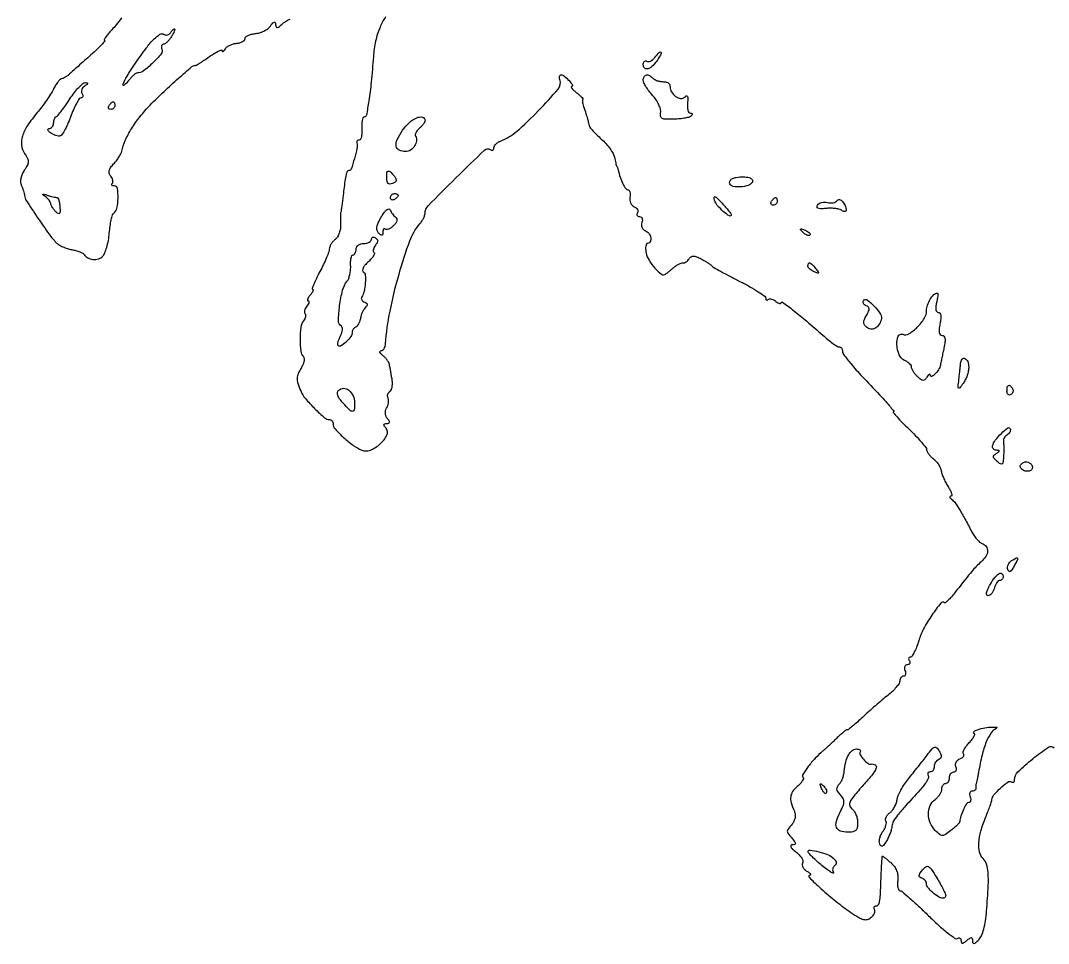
# Model space of a CAD drawing. Extents: x 0 to 606, y 0 to 461.
# Drawn here: x 9.4 to 277.8, y 0.2 to 241.2 of the extents above; entities that cross this region are included whole.
import ezdxf

# ---------------------------------------------------------------- set-up
doc = ezdxf.new("R2010")
doc.units = 0

msp = doc.modelspace()

# ---------------------------------------------------------------- linework, layer by layer
for points in [[(35.738149, 241.867188, -0.00885), (34.353786, 240.087982, -0.017992), (33.19228, 238.75, 0.012622), (32.255621, 237.694141, 0.025409), (31.582395, 236.807813, 0.034024), (31.209291, 236.172144, 0.557241), (31.31579, 236, -0.640242), (31.394495, 235.829211, -0.012795), (30.556942, 234.898437, -0.014563), (29.342903, 233.689349, -0.007585), (27.763582, 232.25, 0.000865), (26.041776, 230.722643, 0.000947), (24.37623, 229.234375, 0.000884), (22.955945, 227.95588, 0.004732), (22.189273, 227.25, -0.025837), (21.623496, 226.771573, -0.027915), (21.025326, 226.367187, -0.028954), (20.477815, 226.08162, -0.106112), (20.097551, 226, 0.201443), (19.721925, 225.842265, 0.027881), (19.151858, 225.192187, 0.028329), (18.533829, 224.303249, 0.020497), (17.944831, 223.25, -0.023834), (17.211646, 221.959211, -0.010474), (16.12585, 220.320492, -0.010338), (14.899341, 218.626935, -0.013646), (13.708863, 217.138909, 0.027912), (11.153811, 213.751585, 0.072588), (9.840751, 211.001926, 0.105295), (9.626378, 208.646838, 0.115762), (10.410016, 206.496989, -0.030537), (11.161226, 205.181878, -0.118582), (11.366203, 204.273214, -0.118952), (11.135213, 203.372297, -0.030818), (10.347394, 202.085587, 0.048348), (9.783, 201.086905, 0.054725), (9.448992, 200.038539, 0.060312), (9.370618, 199.043624, 0.092554), (9.564157, 198.203619, -0.014599), (9.855515, 197.478026, -0.01292), (10.116966, 196.706688, -0.013087), (10.316301, 195.999641, -0.038085), (10.403347, 195.5, 0.120391), (10.859905, 194.192646, 0.004257), (13.827484, 189.70365, 0.007833), (16.798501, 185.437368, 0.038085), (18.696091, 183.184933, 0.06458), (19.383869, 182.644968, 0.028485), (20.411416, 182.110478, 0.027608), (21.580491, 181.660408, 0.033238), (22.722339, 181.373904, -0.022555), (23.807631, 181.126092, -0.026571), (24.807109, 180.791855, -0.026954), (25.606692, 180.425395, -0.126495), (25.978701, 180.088916, 0.124553), (26.940557, 179.212212, 0.101805), (28.279122, 178.815132, 0.100517), (29.680358, 178.97684, 0.11808), (30.817233, 179.674376, 0.100337), (31.358903, 180.491491, 0.026074), (31.877433, 181.989413, 0.025437), (32.300553, 183.79443, 0.023534), (32.551616, 185.680546, -0.01431), (32.761055, 187.511496, -0.019415), (33.061139, 189.148164, -0.016662), (33.401552, 190.46222, -0.162937), (33.725454, 190.925813, 0.187263), (34.538031, 192.214337, 0.042052), (34.82379, 194.841577, 0.042651), (34.67183, 197.331179, 0.372009), (33.897303, 198, -0.053647), (33.470344, 198.045942, -0.161445), (33.221451, 198.193285, -0.25774), (33.175258, 198.408257, -0.123766), (33.324657, 198.657991, 0.164817), (33.496258, 199.005478, 0.084241), (33.478506, 199.497256, 0.068793), (33.280415, 200.054532, 0.053506), (32.924412, 200.591078, -0.098179), (32.543443, 201.293448, -0.134755), (32.519584, 202.008247, -0.097494), (32.883217, 202.803432, -0.034941), (33.683088, 203.766421, 0.025643), (34.400304, 204.597974, 0.023318), (35.053212, 205.524615, 0.024014), (35.558377, 206.408631, 0.066399), (35.795932, 207.083333, -0.054299), (36.698951, 209.860044, -0.032639), (38.325904, 212.923759, -0.029774), (40.545205, 216.079203, -0.025181), (43.244251, 219.139015, -0.009519), (46.839045, 222.68507, -0.009345), (50.588071, 226.114089, -0.004054), (54.093308, 229.15171, -0.173937), (55, 229.49456, 0.129352), (55.320452, 229.584754, 0.005844), (56.307813, 230.181078, 0.009459), (57.468516, 230.931505, 0.006601), (58.75, 231.819646, -0.015956), (59.998577, 232.650843, -0.031312), (61.049811, 233.215389, -0.043334), (61.797421, 233.482892, -0.485859), (62.015313, 233.318094, 0.214629), (62.100523, 233.137826, 0.316843), (62.268373, 233.122218, 0.094514), (62.535985, 233.351969, 0.026917), (62.85529, 233.800095, -0.090949), (63.327325, 234.31019, -0.046793), (64.072216, 234.766083, -0.044405), (64.952559, 235.104448, -0.050796), (65.839977, 235.262899, 0.046995), (66.666571, 235.40403, 0.063898), (67.365493, 235.691857, 0.080491), (67.838864, 236.0738, 0.184877), (68, 236.494696, -0.213277), (68.190195, 236.920301, -0.069238), (68.775512, 237.313923, -0.054677), (69.629242, 237.620272, -0.038195), (70.640042, 237.782281, 0.053492), (71.748279, 237.994793, 0.041043), (72.894717, 238.450542, 0.042116), (73.90776, 239.064143, 0.073307), (74.608238, 239.750389, -0.016108), (75.270931, 240.567336, -0.153406), (75.648919, 240.800448, -0.405049), (75.881097, 240.667043, -0.064324), (75.968197, 240.095012, 0.098306), (76.095346, 239.522695, 0.348188), (76.405837, 239.358644, 0.123065), (76.956159, 239.610327, 0.015432), (77.962755, 240.466294, -0.050911), (78.827587, 241.101941, -0.051366), (79.800516, 241.547501, -0.056351)], [(104.698138, 242.141196, 0.050875), (103.254814, 239.481567, 0.044728), (102.107163, 235.850731, 0.035951), (101.515571, 231.79602, -0.006018), (100.947651, 225.134245, -0.014179), (100.323685, 220.185998, -0.009694), (99.679736, 216.504862, -0.358873), (99.066927, 216, 0.310007), (98.789847, 215.809942, 0.045425), (98.592916, 215.11875, 0.038178), (98.485461, 214.149859, 0.023393), (98.5, 213, -0.026391), (98.507645, 211.85029, -0.042694), (98.379519, 210.88125, -0.053488), (98.150931, 210.199843, -0.293045), (97.839235, 210, 0.092983), (97.533554, 209.942658, 0.122306), (97.302484, 209.779688, 0.129711), (97.183127, 209.535811, 0.11194), (97.190499, 209.25, -0.113328), (97.223332, 207.825567, -0.018413), (96.562674, 205.119642, -0.012544), (95.72438, 202.422815, -0.321522), (95.13483, 202, 0.267076), (94.677972, 201.737225, 0.076593), (94.36812, 200.947673, 0.024229), (94.079047, 199.289878, 0.002064), (93.561519, 195, -0.003253), (93.392066, 193.622929, -0.004407), (93.219925, 192.38125, -0.002994), (93.060304, 191.343086, -0.048083), (92.971003, 191, 0.078343), (92.907277, 190.676267, 0.007921), (92.889832, 189.889052, 0.009769), (92.902318, 188.944675, 0.007632), (92.951553, 187.920179, -0.056015), (92.898863, 186.837527, -0.046284), (92.60949, 185.718472, -0.048174), (92.142261, 184.730687, -0.0852), (91.557516, 184.047734, 0.041892), (90.96157, 183.462349, 0.039328), (90.45752, 182.773913, 0.041827), (90.11009, 182.089559, 0.096842), (90, 181.526495, -0.088915), (89.87002, 180.801349, -0.010845), (89.27389, 179.293159, -0.012578), (88.47466, 177.51901, -0.010069), (87.528135, 175.648939, 0.009369), (86.622304, 173.865476, 0.016846), (85.956959, 172.365626, 0.012542), (85.515855, 171.189289, 0.515685), (85.65058, 171, -0.418696), (85.77283, 170.875868, -0.098808), (85.704625, 170.559375, -0.048715), (85.436525, 170.076214, -0.0222), (85, 169.5, 0.027963), (84.573717, 168.92363, 0.064878), (84.339608, 168.440625, 0.144806), (84.329078, 168.132287, 0.341777), (84.5, 168, -0.301415), (84.680843, 167.880088, -0.168576), (84.698909, 167.605785, -0.074889), (84.507117, 167.173696, -0.03138), (84.131121, 166.657991, 0.048855), (83.751805, 166.097664, 0.064882), (83.530707, 165.524011, 0.080741), (83.492108, 165.024753, 0.177177), (83.651177, 164.682157, -0.167476), (83.815855, 164.344294, -0.082158), (83.79537, 163.860232, -0.066985), (83.600216, 163.308556, -0.051914), (83.251995, 162.774166, 0.142217), (82.565575, 161.144778, 0.029091), (82.382473, 157.991657, 0.027971), (82.558575, 154.855307, 0.170048), (83.253508, 153.412606, -0.183448), (83.450187, 152.975598, -0.062606), (83.404244, 152.269883, -0.052183), (83.150039, 151.431288, -0.039899), (82.708537, 150.579826, 0.035825), (81.882569, 149.018121, 0.09647), (81.606632, 147.798635, 0.084843), (81.792221, 146.473035, 0.023616), (82.524988, 144.5, 0.075111), (83.745959, 142.520846, 0.022016), (86.179309, 139.891634, 0.017115), (88.773516, 137.495073, 0.179798), (90.105755, 137, -0.125951), (90.446795, 136.912707, -0.100775), (90.737316, 136.66699, -0.090007), (90.93259, 136.299434, -0.07736), (91, 135.866349, 0.187288), (91.505783, 134.563427, 0.022784), (93.717077, 132.355373, 0.027823), (96.277746, 130.269907, 0.059609), (98.5, 129.030474, 0.199131), (100.727683, 129.038122, 0.08241), (103.327889, 130.671945, 0.093096), (105.053842, 132.897229, 0.300254), (104.859268, 134.669571, -0.02548), (104.371356, 135.322464, -0.175833), (104.276749, 135.70456, -0.309122), (104.467462, 135.9287, -0.066646), (105, 136, 0.068049), (105.521199, 136.071264, 0.298402), (105.716035, 136.293838, 0.180966), (105.632623, 136.668608, 0.028926), (105.179647, 137.283538, -0.078201), (104.817064, 137.893053, -0.075115), (104.652727, 138.592999, -0.075952), (104.703206, 139.303237, -0.082941), (104.964682, 139.942855, 0.05735), (105.254873, 140.560861, 0.045569), (105.425467, 141.278611, 0.04703), (105.45951, 141.983093, 0.080348), (105.339306, 142.558166, -0.082437), (105.23285, 143.078237, -0.078186), (105.296833, 143.614952, -0.081723), (105.517107, 144.085537, -0.104464), (105.862656, 144.415117, 0.161818), (106.21349, 144.834726, 0.053624), (106.429047, 145.61856, 0.046797), (106.495569, 146.599663, 0.038409), (106.38794, 147.644934, 0.000146), (106.191385, 148.727076, 0.000142), (105.992538, 149.818271, 0.00014), (105.817319, 150.776742, 0.000532), (105.707111, 151.37505, 0.080051), (105.523388, 151.889544, 0.031918), (105.120214, 152.523345, 0.030574), (104.58933, 153.164618, 0.033668), (104, 153.71458, -0.033156), (103.492403, 154.187297, -0.10033), (103.244866, 154.586828, -0.262777), (103.28604, 154.8432, -0.220189), (103.535714, 154.968197, 0.156877), (103.941204, 155.112507, 0.084703), (104.30561, 155.50472, 0.070247), (104.575235, 156.078335, 0.056191), (104.70223, 156.75, -0.030698), (105.871915, 165.298687, -0.020024), (108.21463, 174.980745, -0.01804), (111.043404, 183.705785, -0.092053), (113.62433, 188.078741, 0.032222), (114.150805, 188.767918, 0.030365), (114.595897, 189.53244, 0.031773), (114.90537, 190.258375, 0.085068), (115, 190.81055, -0.196104), (115.829784, 192.844866, -0.00486), (123.069565, 200.100503, -0.003697), (130.564173, 207.358766, -0.341285), (131.987641, 207.507638, 0.084417), (132.374373, 207.350863, 0.163192), (132.702619, 207.386063, 0.18095), (132.921023, 207.605775, 0.106496), (133, 207.972368, -0.131445), (133.124498, 208.43776, -0.062894), (133.501056, 208.934737, -0.055898), (134.053316, 209.385993, -0.051796), (134.705721, 209.717316, 0.086117), (138.908311, 212.226301, 0.023212), (144.575774, 217.574706, 0.016569), (149.755143, 223.306602, 0.261588), (150.234115, 225.797654, -0.047935), (150.128234, 226.258249, -0.084786), (150.143399, 226.646811, -0.129543), (150.271955, 226.902527, -0.215056), (150.488095, 227, -0.173913), (151.365859, 226.685169, -0.032627), (152.630152, 225.497891, -0.045065), (153.521742, 224.352651, -0.5804), (153.321429, 223.968197, 0.444953), (153.196139, 223.817869, 0.128138), (153.328795, 223.501808, 0.048413), (153.787345, 223.008621, 0.019486), (154.5, 222.42515, -0.013322), (155.244641, 221.830667, -0.023665), (155.820101, 221.297041, -0.02219), (156.209246, 220.86343, -0.445343), (156.185451, 220.706953, 0.258008), (156.093161, 220.531339, 0.026486), (156.129137, 220.04673, 0.02776), (156.241977, 219.435542, 0.018498), (156.435451, 218.75, -0.002411), (157.029481, 216.877763, -0.006056), (157.439383, 215.505677, -0.008031), (157.715353, 214.477101, -0.022159), (157.865677, 213.742161, 0.134188), (158.059519, 213.312982, 0.01172), (158.850107, 212.401428, 0.014724), (159.866419, 211.347723, 0.010916), (161.047975, 210.242161, -0.02706), (162.247022, 209.045367, -0.026499), (163.318751, 207.71801, -0.027483), (164.130648, 206.454978, -0.083731), (164.478468, 205.5, 0.006966), (164.634306, 204.715697, 0.009513), (164.797922, 204.014062, 0.00675), (164.953012, 203.43485, 0.101166), (165.048489, 203.25, -0.063296), (165.137535, 203.105409, -0.016555), (165.241965, 202.853125, -0.016549), (165.342679, 202.555465, -0.016252), (165.424157, 202.25, 0.023701), (165.987288, 200.258389, 0.033689), (166.687048, 198.557514, 0.035276), (167.411259, 197.316312, 0.247924), (168.00997, 197, -0.231872), (168.314716, 196.850646, -0.100891), (168.519409, 196.435738, -0.069605), (168.593154, 195.814888, -0.042399), (168.515235, 195.079109, 0.07645), (168.485968, 194.302117, 0.077042), (168.691874, 193.554442, 0.082915), (169.09475, 192.950078, 0.113223), (169.636035, 192.586172, -0.073111), (170.159044, 192.291993, -0.102787), (170.506033, 191.88634, -0.124074), (170.623986, 191.435456, -0.141574), (170.504365, 191.007063, 0.092798), (170.355968, 190.622763, 0.17125), (170.40731, 190.295825, 0.174365), (170.651082, 190.077422, 0.096625), (171.047972, 190, -0.153107), (171.44337, 189.876017, -0.152358), (171.698113, 189.548255, -0.114717), (171.763132, 189.050415, -0.06706), (171.623848, 188.462146, 0.090987), (171.503614, 187.819427, 0.101431), (171.627956, 187.201945, 0.103401), (171.982044, 186.692018, 0.098155), (172.516859, 186.355157, -0.144574), (173.45416, 185.637328, -0.112172), (173.964923, 184.45135, -0.159839), (173.82778, 183.432063, -0.28757), (173.138672, 183, 0.281257), (172.843557, 182.819734, 0.07858), (172.667383, 182.283203, 0.05489), (172.627344, 181.495044, 0.032504), (172.74381, 180.559839, 0.089579), (173.503739, 178.586322, 0.048737), (175.06744, 176.502001, 0.049664), (176.774689, 174.972587, 0.327192), (177.854988, 174.973844, 0.010632), (178.198738, 175.237807, 0.002625), (178.751153, 175.685771, 0.002685), (179.378413, 176.205569, 0.002686), (180, 176.732028, -0.029819), (180.639518, 177.216659, -0.031594), (181.320283, 177.6116, -0.033322), (181.945474, 177.872914, -0.108997), (182.388197, 177.922774, 0.117019), (182.781916, 177.973443, 0.058224), (183.231283, 178.20584, 0.053094), (183.66408, 178.570153, 0.052909), (184.011023, 179.017835, -0.109507), (184.496958, 179.517251, -0.151542), (185.093807, 179.688966, -0.092144), (185.909174, 179.519922, -0.024224), (187.122826, 178.953541, -0.010098), (188.069601, 178.429821, -0.011693), (188.94858, 177.892309, -0.010787), (189.6695, 177.40563, -0.065323), (190, 177.100296, 0.08998), (190.418971, 176.74967, 0.002937), (192.335938, 175.673688, 0.005542), (194.627425, 174.438109, 0.003815), (197.25, 173.086726, -0.011064), (199.836671, 171.706024, -0.016746), (202.017188, 170.381354, -0.011542), (203.725965, 169.206062, -0.240805), (204, 168.670059, 0.070401), (204.047665, 168.333208, 0.204341), (204.193285, 168.154698, 0.233201), (204.406704, 168.149322, 0.088321), (204.657991, 168.324657, -0.171918), (205.010146, 168.492554, -0.082297), (205.516912, 168.462194, -0.066538), (206.095866, 168.246292, -0.050768), (206.657991, 167.868879, 0.0297), (207.173679, 167.490238, 0.069938), (207.605785, 167.289807, 0.157353), (207.880651, 167.294614, 0.320648), (208, 167.461585, -0.613428), (208.377244, 167.653367, -0.007109), (211.225972, 165.512996, -0.011631), (214.745869, 162.65588, -0.006567), (218.885509, 159.038074, 0.011767), (220.245262, 157.874447, 0.015922), (221.530469, 156.892434, 0.012881), (222.631628, 156.147377, 0.143242), (223.135509, 156, -0.112916), (223.465285, 155.924564, -0.100222), (223.746056, 155.711327, -0.094163), (223.934439, 155.392527, -0.086701), (224, 155.017284, 0.162707), (224.359655, 153.941324, 0.013496), (226.220318, 151.603175, 0.012569), (229.122431, 148.322795, 0.00368), (233.744276, 143.428611, -0.006851), (235.328821, 141.729238, -0.012707), (236.559826, 140.300904, -0.008917), (237.452941, 139.169147, -0.620368), (237.36908, 139, 0.63896), (237.29339, 138.836537, 0.007866), (238.290229, 137.698225, 0.011666), (239.644068, 136.268951, 0.006286), (241.374804, 134.568425, -0.010608), (243.146664, 132.797132, -0.015006), (244.641349, 131.141432, -0.011057), (245.796355, 129.719576, -0.166539), (246, 129.125129, 0.122592), (246.119092, 128.646703, 0.039683), (246.514062, 128.026757, 0.036819), (247.08031, 127.381383, 0.033921), (247.75, 126.806704, -0.05181), (248.444192, 126.166573, -0.037012), (249.082854, 125.323613, -0.037554), (249.576568, 124.418397, -0.06332), (249.82993, 123.592829, 0.042), (250.063835, 122.696438, 0.018582), (250.513872, 121.557683, 0.018239), (251.082989, 120.37951, 0.023397), (251.69494, 119.342829, -0.024825), (252.223029, 118.442353, -0.051021), (252.524993, 117.683708, -0.092492), (252.571964, 117.176796, -0.382418), (252.36501, 116.984687, 0.127223), (252.121653, 116.91713, 0.316199), (252.047847, 116.758058, 0.1509), (252.171531, 116.519097, 0.040023), (252.5, 116.234687, -0.078422), (253.378561, 115.347732, -0.017099), (254.579091, 113.55441, -0.014765), (256.014584, 111.082943, -0.007174), (257.708537, 107.847559, 0.031938), (258.330353, 106.790736, 0.030784), (259.088749, 105.807959, 0.032285), (259.864981, 105.028514, 0.089364), (260.524573, 104.628944, -0.139395), (261.58013, 103.837423, -0.17886), (261.93205, 102.685093, -0.13126), (261.473038, 101.293462, -0.064332), (260.25, 99.865111, 0.017098), (258.992478, 98.649665, 0.016012), (257.792146, 97.324996, 0.008999), (256.197562, 95.377837, 0.001628), (253.312844, 91.698452, -0.013658), (252.446186, 90.646201, -0.022253), (251.648666, 89.808439, -0.018108), (250.976483, 89.207748, -0.341427), (250.711333, 89.198452, 0.400415), (249.682391, 89.054774, 0.018546), (247.397677, 85.942473, 0.026666), (245.240063, 82.366053, 0.049645), (243.953203, 79.238144, -0.018272), (243.401288, 77.614317, -0.02729), (242.791833, 76.244955, -0.025794), (242.20298, 75.228059, -0.253833), (241.782695, 75, 0.136128), (241.490698, 74.919001, 0.190792), (241.328103, 74.70625, 0.140876), (241.329527, 74.382823, 0.067417), (241.5, 74, -0.093667), (241.646585, 73.618437, -0.171987), (241.593972, 73.29375, -0.173661), (241.34937, 73.076773, -0.095723), (240.952028, 73, 0.148627), (240.555236, 72.879387, 0.152575), (240.29762, 72.559375, 0.116977), (240.228143, 72.073683, 0.069008), (240.361626, 71.5, -0.055937), (240.511135, 70.925634, -0.100118), (240.483616, 70.440625, -0.147206), (240.289193, 70.122486, -0.184534), (239.968615, 70, 0.129295), (239.599227, 69.902856, 0.100703), (239.284531, 69.629588, 0.088891), (239.072909, 69.220806, 0.075237), (239, 68.739023, -0.146648), (238.807717, 68.097527, -0.02853), (238.078688, 67.117308, -0.028105), (237.064367, 66.034435, -0.022767), (235.863619, 64.989023, 0.007593), (234.415415, 63.803449, 0.0039), (232.635269, 62.276463, 0.003875), (230.82684, 60.675743, 0.005834), (229.27777, 59.25, -0.007409), (227.916179, 58.00471, -0.010888), (226.680173, 56.954687, -0.006469), (225.621331, 56.116662, -0.165633), (225.278822, 56, 0.157598), (224.957656, 55.896192, 0.012051), (224.223798, 55.339062, 0.015616), (223.368606, 54.611878, 0.011241), (222.458863, 53.75, -0.004343), (221.491032, 52.807417, -0.003769), (220.460482, 51.835824, -0.003794), (219.51409, 50.970236, -0.011104), (218.844193, 50.39323, 0.033304), (216.926357, 48.587088, 0.026287), (215.097426, 46.39905, 0.018748), (213.661359, 44.327566, 0.352076), (213.741377, 43.591957, -0.287119), (213.821258, 43.244859, -0.057955), (213.533873, 42.648061, -0.045106), (212.984004, 41.931766, -0.02788), (212.221538, 41.192139, 0.059582), (211.008794, 39.856804, 0.125907), (210.509311, 38.560591, 0.101382), (210.642222, 36.996337, 0.030415), (211.460835, 34.737265, -0.077813), (211.675932, 33.9058, -0.068111), (211.641636, 33.007892, -0.065803), (211.362738, 32.123874, -0.064013), (210.861876, 31.33357, 0.008903), (209.795188, 30.000695, 0.16651), (209.624895, 29.498813, 0.165211), (209.797204, 28.996309, 0.008731), (210.872445, 27.653695, -0.013311), (211.603895, 26.723015, -0.161247), (211.744889, 26.297181, -0.352566), (211.551134, 26.056558, -0.049731), (210.872445, 25.977764, 0.257239), (210.560956, 25.799517, 0.268437), (210.552863, 25.447217, 0.080676), (211.00958, 24.861824, 0.022948), (211.89382, 24.114979, -0.039555), (212.76144, 23.331405, -0.055565), (213.389155, 22.499088, -0.069869), (213.704503, 21.744071, -0.205238), (213.622788, 21.198675, 0.161113), (213.505995, 20.708906, 0.099855), (213.673477, 20.136052, 0.080311), (214.101111, 19.566186, 0.059958), (214.728968, 19.091869, -0.023444), (215.347227, 18.692008, -0.078889), (215.68922, 18.354756, -0.296612), (215.701448, 18.145009, -0.261103), (215.510929, 18.030409, 0.66004), (215.301801, 17.496398, 0.010353), (218.494715, 14.482596, 0.015367), (222.375501, 11.179796, 0.018217), (226.243, 8.312576, 0.015646), (228.271222, 7.011889, 0.072821), (229.551543, 6.480277, 0.130647), (230.539351, 6.491788, 0.105704), (231.48199, 6.985053, 0.050535), (232.013717, 7.525692, 0.064353), (232.377555, 8.122371, 0.078268), (232.528057, 8.681747, 0.166562), (232.429973, 9.113307, -0.077384), (232.286987, 9.452337, -0.154992), (232.305071, 9.739534, -0.185885), (232.478133, 9.929834, -0.116834), (232.774316, 10, 0.240981), (233.380194, 10.310014, 0.113509), (233.730985, 11.142369, 0.031675), (233.929958, 12.952599, 0.002545), (234.127041, 17.75, -0.003369), (234.213065, 19.763067, -0.005604), (234.315984, 21.457813, -0.001261), (234.425422, 22.926348, -0.391863), (234.504968, 23, -0.166646), (234.630817, 22.956858, -0.002605), (235.237929, 22.480082, -0.006597), (235.938912, 21.908422, -0.004282), (236.734732, 21.230066, -0.057838), (237.591903, 20.292812, -0.064109), (238.17702, 19.214621, -0.063717), (238.472381, 18.017546, -0.056053), (238.475798, 16.730066, 0.029615), (238.423315, 15.683837, 0.048475), (238.517116, 14.801957, 0.064764), (238.727581, 14.191862, 0.28465), (239.037289, 14, -0.177024), (239.5835, 13.800359, -0.004618), (241.583013, 12.081465, -0.009199), (243.904244, 9.971709, -0.006092), (246.494271, 7.468818, 0.011015), (249.091444, 5.008003, 0.017445), (251.433078, 3.029541, 0.011719), (253.408465, 1.548911, 0.302049), (254.045037, 1.527835, -0.101384), (254.409067, 1.661334, -0.177789), (254.71948, 1.597609, -0.167354), (254.927505, 1.342863, -0.088517), (255, 0.936572, 0.088789), (255.086597, 0.452761, 0.325525), (255.330825, 0.290242, 0.142917), (255.759068, 0.435097, 0.020663), (256.5, 1, -0.017712), (257.298409, 1.616207, -0.172438), (257.702288, 1.732504, -0.335507), (257.932376, 1.535311, -0.053757), (258, 0.908159, 0.089565), (258.095809, 0.377587, 0.362883), (258.360401, 0.227046, 0.134962), (258.82273, 0.448801, 0.017467), (259.631883, 1.203312, 0.095926), (260.337622, 2.247992, 0.033485), (260.938335, 3.968483, 0.029156), (261.404545, 6.148553, 0.019884), (261.689441, 8.667597, 0.005009), (262.107751, 15.315878, 0.030158), (262.081875, 18.775954, 0.06225), (261.66794, 20.904003, 0.117776), (260.758343, 22.384515, -0.140368), (259.820798, 24.074538, -0.073235), (259.623444, 26.494799, -0.054499), (260.164046, 29.575058, -0.028296), (261.464639, 33.261127, 0.005606), (262.064988, 34.744497, 0.007293), (262.579556, 36.116678, 0.005609), (262.979559, 37.27328, 0.064278), (263.071974, 37.745226, -0.161639), (263.580314, 38.997906, -0.030337), (265.320457, 40.804516, -0.026942), (267.221394, 42.372182, -0.306412), (268.14536, 42.410163, 0.10706), (268.470924, 42.294901, 0.181269), (268.748949, 42.360493, 0.162736), (268.935587, 42.602054, 0.083993), (269, 42.982796, -0.203085), (269.869349, 45.034877, -0.023207), (273.721189, 48.433356, -0.02083), (277.819787, 51.452509, -0.358987), (279.362878, 51.303788, 0.119379)]]:
    msp.add_lwpolyline(points, format="xyb")
for points in [[(48.767927, 237, -0.028823), (48.226132, 236.234431, -0.034999), (47.631289, 235.5875, -0.037594), (47.068415, 235.130276, -0.152937), (46.652464, 235, 0.179236), (46.364538, 234.893361, 0.148458), (46.187963, 234.615821, 0.102427), (46.159279, 234.192873, 0.057559), (46.287889, 233.692156, -0.27326), (46.080844, 232.464577, -0.025676), (43.905179, 230.138156, -0.028705), (41.464152, 228.039441, -0.16465), (39.870415, 227.5, 0.151083), (39.473621, 227.377301, 0.029234), (38.872561, 226.9125, 0.028699), (38.210956, 226.265702, 0.023065), (37.57485, 225.5, -0.056948), (36.409858, 224.27639, -0.771515), (36.11567, 224.48557, -0.045906), (37.19089, 226.692777, -0.013979), (39.208541, 229.819825, -0.009232), (42.16273, 233.962837, -0.034871), (44.232396, 236.382413, -0.062124), (45.764328, 237.594553, -0.281843), (46.854312, 237.59004, 0.099933), (47.286768, 237.430036, 0.098151), (47.750362, 237.448825, 0.097732), (48.173316, 237.643327, 0.098151), (48.489919, 237.983688, -0.029588), (48.763395, 238.372705, -0.035704), (49.065553, 238.701458, -0.038526), (49.35281, 238.933342, -0.151678), (49.567491, 239, -0.483954), (49.664857, 238.876936, -0.037067), (49.51802, 238.4125, -0.029246), (49.215345, 237.76756, -0.015246)], [(175.779986, 231.01931, -0.051426), (174.557502, 229.447433, -0.111866), (173.28961, 228.609081, -0.262932), (172.410601, 228.744458, -0.229865), (172, 229.590402, -0.058687), (172.064269, 230.136069, -0.125951), (172.260466, 230.508315, -0.191119), (172.55063, 230.651163, -0.159677), (172.886693, 230.570027, 0.165938), (173.317852, 230.471484, 0.078442), (173.875922, 230.620389, 0.064546), (174.470716, 230.981976, 0.050777), (175.009138, 231.51101, -0.011038), (176.200506, 232.883702, -0.365517), (176.603096, 232.93759, -0.398181), (176.696534, 232.564062, -0.011374)], [(174.416667, 226.25, 0.044385), (174.770882, 225.95365, 0.031142), (175.215625, 225.683594, 0.031558), (175.67786, 225.476977, 0.055489), (176.083333, 225.375, 0.00094), (176.506324, 225.318129, 0.000516), (177.024479, 225.25, 0.000514), (177.550553, 225.181932, 0.000823), (178, 225.125, -0.101186), (178.381801, 224.99591, -0.086934), (178.70625, 224.721987, -0.084822), (178.924311, 224.347214, -0.089671), (179, 223.928571, 0.136887), (179.383921, 222.552515, 0.100568), (180.462617, 221.382066, 0.119564), (181.761469, 220.851639, 0.238132), (182.790033, 221.190033, -0.100182), (183.245776, 221.492349, -0.392969), (183.533609, 221.383068, -0.125416), (183.652786, 220.822683, -0.017341), (183.563261, 219.625747, 0.037045), (183.527762, 218.619895, 0.05913), (183.662009, 217.771313, 0.082046), (183.932135, 217.195663, 0.246923), (184.30418, 217, -0.078067), (184.644526, 216.946534, -0.218547), (184.818277, 216.787258, -0.220404), (184.809984, 216.552841, -0.079206), (184.609104, 216.275771, -0.131386), (184.10833, 215.986298, -0.019668), (182.964684, 215.726329, -0.020968), (181.557871, 215.52484, -0.016711), (180.028081, 215.422333, -0.015058), (177.922177, 215.415225, -0.108723), (176.943887, 215.658088, -0.234167), (176.530139, 216.201418, -0.095547), (176.529889, 217.1552, 0.113682), (176.49737, 218.054646, 0.042906), (176.065155, 219.245023, 0.039723), (175.352996, 220.507934, 0.038657), (174.444246, 221.65466, -0.023335), (173.508657, 222.763746, -0.026159), (172.717997, 223.915044, -0.026751), (172.155543, 224.954505, -0.111078), (172, 225.646023, -0.119207), (172.207998, 226.506048, -0.216098), (172.764223, 226.947224, -0.177163), (173.5601, 226.862719, -0.082418)], [(26.121885, 224.096491, 0.078477), (25.64727, 223.679176, 0.089711), (25.350436, 223.153424, 0.099558), (25.274791, 222.602982, 0.123544), (25.430902, 222.111803, -0.063941), (25.624055, 221.686007, -0.135223), (25.634604, 221.326592, -0.19152), (25.467045, 221.090856, -0.144598), (25.159447, 221, 0.251167), (24.693568, 220.750216, 0.020663), (23.954291, 219.53125, 0.023781), (23.161368, 217.915824, 0.015888), (22.402886, 216, -0.01754), (21.637572, 214.085418, -0.026032), (20.823907, 212.473248, -0.023968), (20.058944, 211.272891, -0.247378), (19.552456, 211.015313, -0.094533), (18.313946, 211.270313, -0.055305), (16.981782, 212.001644, -0.155064), (16.503389, 212.630207, -0.514724), (16.75, 212.984687, 0.11214), (17.226876, 213.099163, 0.098871), (17.632812, 213.411648, 0.09314), (17.905223, 213.874553, 0.086757), (18, 214.416667, -0.048968), (18.055626, 214.983289, -0.052342), (18.220312, 215.515104, -0.058488), (18.462547, 215.936478, -0.12921), (18.75, 216.166667, 0.117017), (19.167357, 216.484733, 0.008125), (20.091668, 217.650521, 0.011194), (21.150733, 219.097772, 0.008174), (22.264188, 220.75, -0.019157), (23.413061, 222.376534, -0.025915), (24.579416, 223.747064, -0.024797), (25.626815, 224.751186, -0.183807), (26.264188, 224.984687, -0.044153), (26.772078, 224.933401, -0.405448), (26.887708, 224.768495, -0.196078), (26.734622, 224.516611, -0.018211)], [(34, 219, -0.105053), (33.918938, 218.618444, -0.099167), (33.688914, 218.29375, -0.09642), (33.345238, 218.076123, -0.093332), (32.940983, 218, -0.108972), (32.586039, 218.078288, -0.182303), (32.3746, 218.29375, -0.161196), (32.343488, 218.6179, -0.082592), (32.5, 219, -0.029505), (32.768994, 219.382774, -0.035638), (33.066025, 219.70625, -0.038439), (33.34829, 219.934461, -0.151918), (33.559017, 220, -0.210953), (33.727648, 219.92554, -0.081139), (33.870461, 219.70625, -0.061769), (33.967655, 219.382849, -0.042167)], [(115, 215.122445, -0.117428), (114.899657, 214.701083, -0.036572), (114.562609, 214.139669, -0.034288), (114.080842, 213.546753, -0.031807), (113.51101, 213.009138, 0.045516), (112.977539, 212.477483, 0.060105), (112.604005, 211.902431, 0.074068), (112.435407, 211.372706, 0.180381), (112.514255, 210.976935, -0.174055), (112.766733, 209.786066, -0.109585), (112.268429, 208.437882, -0.104593), (111.219709, 207.3794, -0.146434), (109.952028, 207, -0.110459), (108.25219, 207.380164, -0.25229), (107.49496, 208.404715, -0.148047), (107.755312, 210.107224, -0.038048), (109.157842, 212.546791, -0.059439), (110.883326, 214.527812, -0.080235), (112.873785, 215.818756, -0.162347), (114.338187, 215.95586, -0.348756)], [(106.903079, 200.616783, -0.041542), (107.402256, 199.902096, -0.180973), (107.487412, 199.401765, -0.20302), (107.22137, 199.004495, -0.053479), (106.525523, 198.648168, -0.082026), (105.844957, 198.50828, -0.196354), (105.369389, 198.681197, -0.159234), (105.086944, 199.176257, -0.050706), (105, 200.031385, -0.021025), (105.062123, 201.508122, -0.306131), (105.373579, 201.894667, -0.282384), (105.873594, 201.765918, -0.018907)], [(200.509034, 199.014617, -0.177107), (199.417935, 198.156136, -0.06097), (197.416551, 197.762353, -0.062931), (195.475068, 197.865758, -0.262139), (194.605394, 198.585944, -0.155897), (194.574474, 199.126841, -0.138172), (194.85893, 199.615904, -0.099342), (195.455914, 199.999691, -0.053081), (196.305294, 200.232255, -0.039053), (198.163524, 200.387081, -0.071874), (199.66342, 200.178099, -0.142857), (200.453408, 199.676484, -0.329959)], [(108, 195.559017, -0.151918), (107.934461, 195.34829, -0.038439), (107.70625, 195.066025, -0.035638), (107.382774, 194.768994, -0.029505), (107, 194.5, -0.082592), (106.6179, 194.343488, -0.161196), (106.29375, 194.3746, -0.182303), (106.078288, 194.586039, -0.108972), (106, 194.940983, -0.093332), (106.076123, 195.345238, -0.09642), (106.29375, 195.688914, -0.099167), (106.618444, 195.918938, -0.105053), (107, 196, -0.042167), (107.382849, 195.967655, -0.061769), (107.70625, 195.870461, -0.081139), (107.92554, 195.727648, -0.210953)], [(18.831787, 194.999294, -0.273117), (19.099203, 194.841067, -0.04642), (19.345405, 194.27539, -0.039546), (19.539047, 193.479567, -0.025521), (19.641932, 192.535933, -0.015689), (19.674667, 191.286532, -0.177769), (19.504621, 190.830682, -0.381452), (19.175596, 190.786641, -0.047443), (18.570504, 191.286639, -0.029229), (18.099265, 191.816448, -0.028082), (17.686201, 192.404483, -0.029248), (17.382309, 192.963759, -0.083884), (17.263982, 193.388197, 0.100693), (17.135495, 193.796012, 0.038298), (16.80591, 194.29635, 0.036), (16.353291, 194.801087, 0.036627), (15.83541, 195.232529, -0.010676), (15.207107, 195.702995, -0.497838), (15.209475, 195.841348, -0.233623), (15.419314, 195.87755, -0.006391), (16.331787, 195.594332, 0.009626), (17.082091, 195.366761, 0.010392), (17.821775, 195.174378, 0.009969), (18.461874, 195.035447, 0.048221)], [(195, 190.440004, -0.583084), (194.51048, 190.162952, -0.044853), (192.978892, 191.280603, -0.03442), (191.345484, 192.925365, -0.114837), (190.641438, 194.263141, -0.056932), (190.530868, 195.036361, -0.536477), (190.758138, 195.196659, -0.10573), (191.314831, 194.830981, -0.007879), (192.577224, 193.511175, -0.008115), (193.505483, 192.476378, -0.011758), (194.28831, 191.530653, -0.007497), (194.906931, 190.721824, -0.16085)], [(207, 194, -0.105053), (206.918938, 193.618444, -0.099167), (206.688914, 193.29375, -0.09642), (206.345238, 193.076123, -0.093332), (205.940983, 193, -0.108972), (205.586039, 193.078288, -0.182303), (205.3746, 193.29375, -0.161196), (205.343488, 193.6179, -0.082592), (205.5, 194, -0.029505), (205.768994, 194.382774, -0.035638), (206.066025, 194.70625, -0.038439), (206.34829, 194.934461, -0.151918), (206.559017, 195, -0.210953), (206.727648, 194.92554, -0.081139), (206.870461, 194.70625, -0.061769), (206.967655, 194.382849, -0.042167)], [(224.984687, 191.690983, -0.21261), (224.883404, 191.451463, -0.182463), (224.628491, 191.34644, -0.100813), (224.228908, 191.415484, -0.045413), (223.750601, 191.654137, 0.082142), (223.075792, 191.931251, 0.027889), (222.027055, 192.111251, 0.026861), (220.825647, 192.184031, 0.027834), (219.637685, 192.125943, -0.021078), (218.349315, 192.045494, -0.102432), (217.633538, 192.178659, -0.276843), (217.387044, 192.507972, -0.165477), (217.499943, 192.999907, -0.119964), (217.918008, 193.41219, -0.071262), (218.566577, 193.684388, -0.064636), (219.336568, 193.781916, -0.063253), (220.111863, 193.680998, 0.054685), (220.879749, 193.567677, 0.060381), (221.627839, 193.630183, 0.068703), (222.245314, 193.849418, 0.135537), (222.624004, 194.200643, -0.332527), (223.228093, 194.438548, -0.138144), (224.025046, 193.959283, -0.087257), (224.725058, 192.892575, -0.097242)], [(107.312123, 189.840751, -0.16222), (107.61846, 189.455578, -0.147758), (107.647385, 188.947341, -0.095819), (107.365904, 188.329676, -0.04171), (106.781227, 187.63837, -0.038245), (106.145034, 187.09271, -0.057213), (105.509545, 186.730378, -0.075181), (104.969013, 186.590162, -0.226017), (104.619048, 186.714286, 0.164715), (104.385341, 186.829755, 0.258433), (104.181845, 186.75003, 0.129561), (104.042669, 186.449668, 0.044084), (104, 185.966667, -0.044405), (103.946399, 185.364319, -0.300008), (103.75, 185.15786, -0.22779), (103.430188, 185.229545, -0.029248), (102.890188, 185.709812, -0.131547), (102.485353, 186.410672, -0.10907), (102.44653, 187.274114, -0.06812), (102.805982, 188.402548, -0.022292), (103.627782, 189.947031, -0.023078), (104.40034, 191.126947, -0.065473), (105.074132, 191.840682, -0.169481), (105.566017, 192.018924, -0.329354), (105.887538, 191.787219, 0.047475), (106.119452, 191.246087, 0.03302), (106.476104, 190.684466, 0.03341), (106.894349, 190.186496, 0.057093)], [(215.526461, 185.193128, -0.20742), (215.220211, 185.072099, -0.082976), (214.768815, 185.162781, -0.063152), (214.246577, 185.441312, -0.043285), (213.733333, 185.875912, -0.011214), (213.106486, 186.536448, -0.400052), (213.111181, 186.729672, -0.286372), (213.336218, 186.78179, -0.008399), (214.293128, 186.435707, -0.036269), (214.940734, 186.133723, -0.070189), (215.395085, 185.789051, -0.120343), (215.59249, 185.461316, -0.278911)], [(102.057234, 182.568963, 0.053937), (101.707806, 182.041343, 0.069135), (101.514239, 181.492623, 0.084518), (101.498501, 181.007778, 0.163743), (101.668999, 180.664334, -0.276639), (101.76529, 180.280219, -0.062882), (101.480057, 179.641087, -0.047958), (100.910267, 178.877713, -0.029835), (100.110713, 178.096021, 0.035474), (99.326996, 177.312352, 0.065344), (98.830674, 176.56139, 0.103753), (98.678074, 175.955533, 0.27063), (98.881219, 175.573411, -0.240678), (99.389015, 174.735523, -0.034593), (99.395877, 172.66928, -0.038447), (99.08072, 170.475673, -0.0837), (98.441585, 168.905483, 0.165024), (98.367895, 168.585684, 0.118585), (98.489933, 168.237027, 0.091523), (98.797007, 167.910888, 0.06203), (99.243769, 167.661541, -0.065723), (99.720731, 167.390718, -0.185473), (99.9197, 167.070768, -0.196109), (99.848001, 166.712904, -0.073956), (99.5, 166.326131, 0.076261), (99.0919, 165.868359, 0.033175), (98.693404, 165.155176, 0.031856), (98.362797, 164.326298, 0.036682), (98.158397, 163.5, -0.03811), (97.960605, 162.710088, -0.042594), (97.650298, 161.989583, -0.047082), (97.281332, 161.43361, -0.135599), (96.908397, 161.166667, 0.087099), (96.561155, 160.965328, 0.067438), (96.266842, 160.640997, 0.067047), (96.067968, 160.247881, 0.083809), (96, 159.845238, -0.156201), (95.641862, 158.72681, -0.04417), (94.437526, 157.320197, -0.044233), (93.101641, 156.226538, -0.360224), (92.371361, 156.295306, -0.206289), (92.236621, 156.634097, -0.045916), (92.31299, 157.266852, -0.04043), (92.545751, 158.039244, -0.02948), (92.921684, 158.853665, 0.041445), (93.274005, 159.667504, 0.058826), (93.436865, 160.438423, 0.075201), (93.400179, 161.054859, 0.204705), (93.153667, 161.405029, -0.266505), (92.403721, 162.78989, -0.025753), (92.70559, 166.750044, -0.031053), (93.477281, 170.769966, -0.105197), (94.660088, 173.149118, 0.078849), (95.061603, 173.860871, 0.03372), (95.373639, 174.910991, 0.032306), (95.561339, 176.098, 0.036634), (95.583236, 177.25, -0.026884), (95.582736, 178.303864, -0.043331), (95.70782, 179.192187, -0.054517), (95.925192, 179.815751, -0.2893), (96.216978, 180, 0.184375), (96.515896, 180.114105, 0.09034), (96.769987, 180.440625, 0.070204), (96.942193, 180.926016, 0.050229), (97, 181.5, -0.130775), (97.153209, 182.075754, -0.10214), (97.583333, 182.5625, -0.08892), (98.230589, 182.888136, -0.072314), (99, 183, 0.050979), (99.765275, 183.07823, 0.070927), (100.4125, 183.311086, 0.09101), (100.847664, 183.654781, 0.182172), (101, 184.059017, -0.116264), (101.082913, 184.410767, -0.18566), (101.308014, 184.616585, -0.155434), (101.647657, 184.63874, -0.077735), (102.048558, 184.469989, -0.093136), (102.452088, 184.10204, -0.161683), (102.595498, 183.676646, -0.127031), (102.468043, 183.173599, -0.048005)], [(217.018999, 176.477108, -0.008807), (217.707299, 175.617386, -0.27071), (217.741192, 175.355597, -0.389672), (217.541716, 175.264678, -0.012731), (216.641444, 175.584097, -0.0442), (216.013435, 175.891147, -0.05126), (215.482174, 176.291272, -0.058677), (215.117443, 176.719384, -0.148172), (215, 177.106989, -0.097466), (215.129499, 177.765008, -0.389178), (215.469452, 177.925, -0.127361), (216.053128, 177.562498, -0.017238)], [(248.589356, 167.5, 0.032756), (248.400568, 166.464974, 0.075433), (248.428705, 165.676156, 0.128514), (248.660213, 165.186769, 0.221864), (249.060403, 165, -0.243843), (249.473349, 164.785881, -0.117688), (249.700348, 164.217211, -0.065298), (249.71446, 163.281896, -0.025225), (249.5, 162, 0.023963), (249.270929, 160.651682, 0.075204), (249.298187, 159.735923, 0.145481), (249.566455, 159.206249, 0.206108), (250.045545, 159, -0.2151), (250.53041, 158.781291, -0.14334), (250.793286, 158.220826, -0.070754), (250.805629, 157.237766, -0.020899), (250.549463, 155.75, 0.000973), (250.264062, 154.413319, 0.000992), (249.9858, 153.084526, 0.000962), (249.748568, 151.929171, 0.004135), (249.614341, 151.239877, -0.09282), (249.148227, 150.035146, -0.055006), (248.195635, 148.81827, -0.110792), (247.373433, 148.284236, -0.517447), (246.984687, 148.55, 0.184848), (246.895059, 148.773306, 0.335226), (246.711279, 148.80611, 0.105888), (246.421648, 148.571291, 0.028558), (246.075438, 148.087821, -0.054585), (245.53255, 147.40735, -0.221821), (245.047981, 147.229504, -0.152929), (244.476051, 147.463477, -0.023397), (243.555036, 148.302106, -0.027246), (242.945066, 148.98244, -0.033495), (242.456953, 149.681601, -0.035582), (242.138582, 150.306225, -0.155253), (242.100853, 150.714286, 0.207211), (242.029346, 151.080591, 0.054577), (241.63096, 151.543643, 0.045965), (241.017731, 152.018999, 0.033305), (240.259291, 152.434287, -0.189441), (238.862735, 153.897856, -0.078759), (238.228333, 156.603248, -0.117849), (238.579274, 158.757681, -0.405546), (239.758996, 159.26224, 0.233613), (241.398766, 159.414496, 0.057938), (243.580112, 161.133209, 0.056994), (245.410995, 163.425963, 0.14092), (246, 165.474314, -0.083978), (246.243666, 166.914862, -0.055123), (246.969999, 168.436869, -0.057505), (247.915965, 169.630213, -0.198975), (248.808408, 170, -0.411802), (248.936577, 169.872883, -0.023914), (248.91253, 169.265625, -0.025164), (248.800707, 168.458778, -0.014469)], [(234.126987, 163, -0.074101), (233.4502, 161.628139, -0.128135), (232.491301, 160.804467, -0.15785), (231.399151, 160.64868, -0.131066), (230.328322, 161.14248, -0.075035), (229.782652, 161.754335, -0.142855), (229.592737, 162.38, -0.105726), (229.746815, 163.14104, -0.03052), (230.294783, 164.215931, 0.023201), (230.856812, 165.279659, 0.115531), (230.996438, 165.935898, 0.205303), (230.793631, 166.383552, 0.098595), (230.243769, 166.716064, -0.074274), (229.803429, 166.954114, -0.105464), (229.511934, 167.288641, -0.126866), (229.414119, 167.665061, -0.139756), (229.516482, 168.026669, -0.429273), (230.511888, 168.234937, -0.056019), (232.335494, 166.646338, -0.048217), (233.945534, 164.510234, -0.218347)], [(257, 150.69113, -0.050866), (256.89541, 149.665703, -0.031043), (256.575972, 148.490283, -0.030903), (256.10946, 147.352809, -0.047141), (255.556501, 146.44113, -0.008476), (254.635283, 145.245212, -0.439843), (254.373944, 145.227223, -0.229648), (254.246872, 145.56553, -0.004307), (254.44248, 147.5, 0.000681), (254.576982, 148.740234, 0.000672), (254.708668, 149.985938, 0.000659), (254.821071, 151.07702, 0.002594), (254.88598, 151.75, -0.141311), (255.289561, 152.785218, -0.360123), (256.020282, 152.953983, -0.192559), (256.748226, 152.133958, -0.086596)], [(96.6, 141.384355, -0.023178), (96.514522, 139.541378, -0.380933), (96.098592, 139.153761, -0.204536), (95.393751, 139.436308, -0.009657), (93.581851, 141.31718, -0.02875), (92.669116, 142.423246, -0.077995), (92.203916, 143.323913, -0.124843), (92.1503, 144.060222, -0.153441), (92.46718, 144.668565, -0.206446), (93.725307, 145.169467, -0.162202), (95.11801, 144.661284, -0.122198), (96.210978, 143.241689, -0.103602)], [(268.457295, 145.069098, -0.108373), (268.598899, 144.665803, -0.099685), (268.565079, 144.22714, -0.095498), (268.360589, 143.820631, -0.090427), (268.016312, 143.510081, -0.136093), (267.63036, 143.397824, -0.190788), (267.298542, 143.524436, -0.140899), (267.074611, 143.890269, -0.067432), (267, 144.440983, -0.039415), (267.085158, 145.519563, -0.25701), (267.407182, 145.933879, -0.315493), (267.86686, 145.838655, -0.050477)], [(267.069098, 133.042705, 0.057897), (266.632643, 132.697462, 0.058881), (266.289779, 132.263146, 0.064952), (266.086694, 131.809502, 0.119943), (266.065635, 131.408359, -0.036314), (266.125232, 130.886451, -0.006786), (266.151764, 129.92305, -0.007234), (266.151191, 128.793882, -0.006557), (266.118421, 127.627555, -0.014099), (266.006955, 126.024001, -0.179803), (265.747117, 125.490732, -0.335101), (265.306235, 125.439847, -0.04026), (264.452666, 126.039284, -0.02978), (263.707457, 126.736679, -0.161609), (263.475624, 127.230994, -0.223661), (263.62214, 127.670198, -0.060935), (264.202666, 128.146416, 0.014216), (264.839985, 128.576581, 0.226834), (264.962137, 128.798842, 0.395449), (264.83952, 128.945383, 0.027168), (264.25, 128.984687, -0.094026), (263.79215, 129.077379, -0.117566), (263.440625, 129.329031, -0.123475), (263.251582, 129.701445, -0.110633), (263.25, 130.13542, -0.110828), (263.934861, 131.599723, -0.035176), (265.549202, 133.408872, -0.034932), (267.211157, 134.814645, -0.482218), (267.871885, 134.634346, -0.135197), (267.925034, 134.248811, -0.08404), (267.789469, 133.809719, -0.07331), (267.490363, 133.384939, -0.064429)], [(273.306147, 125.36052, -0.180107), (273.655717, 124.596295, -0.22676), (273.375239, 123.880315, -0.167129), (272.527336, 123.501405, -0.114361), (271.473719, 123.648459, -0.065622), (270.955788, 123.929702, -0.09637), (270.603542, 124.307713, -0.122649), (270.469774, 124.719764, -0.157124), (270.564761, 125.104785, -0.101736), (271.130319, 125.704194, -0.130395), (271.839525, 125.964961, -0.126932), (272.599325, 125.842738, -0.09362)], [(268.867629, 98.752663, -0.021988), (268.28611, 97.772267, -0.125969), (267.843628, 97.367555, -0.32696), (267.492722, 97.417643, -0.119377), (267.210561, 97.868317, -0.101605), (267.140333, 98.45451, -0.076837), (267.292681, 99.086208, -0.0738), (267.638044, 99.665827, -0.080535), (268.128115, 100.100341, -0.009374), (269.463227, 100.911415, -0.421642), (269.745899, 100.832915, -0.247734), (269.7521, 100.449689, -0.005471)], [(266, 96, -0.087079), (265.932993, 95.618165, -0.094306), (265.74051, 95.29375, -0.100175), (265.453613, 95.076751, -0.11244), (265.116631, 95, 0.181596), (264.740524, 94.858742, 0.059916), (264.339118, 94.4125, 0.050447), (263.975456, 93.765484, 0.038887), (263.710251, 93, -0.050671), (263.42488, 92.23497, -0.059662), (263.003016, 91.5875, -0.069659), (262.51579, 91.147022, -0.150102), (262.037084, 91, -0.310046), (261.69942, 91.23165, -0.144146), (261.653819, 91.787282, -0.062019), (261.971444, 92.719717, -0.020346), (262.659071, 94, -0.028173), (263.908267, 95.866129, -0.096587), (264.988572, 96.836797, -0.333477), (265.665906, 96.765863, -0.208623)], [(264.185376, 56.320872, 0.154343), (262.831832, 55.203971, 0.047168), (261.590777, 52.822227, 0.036674), (260.489656, 49.417339, 0.018567), (259.583478, 45, -0.004232), (259.409111, 44.006095, -0.005302), (259.22984, 43.0875, -0.004308), (259.064831, 42.320683, -0.040762), (258.964912, 42, 0.05418), (258.895766, 41.755184, 0.025118), (258.857209, 41.426563, 0.02453), (258.851029, 41.073802, 0.031277), (258.881579, 40.75, -0.152475), (258.839589, 40.464473, -0.118838), (258.640036, 40.220312, -0.09539), (258.307394, 40.055992, -0.067256), (257.893011, 40, 0.158089), (257.519085, 39.878743, 0.151946), (257.280284, 39.559375, 0.112257), (257.22328, 39.073899, 0.06502), (257.361626, 38.5, -0.051648), (257.516447, 37.92543, -0.093714), (257.503411, 37.440625, -0.14285), (257.330802, 37.122814, -0.199971), (257.036003, 37, 0.258854), (256.420293, 36.65835, 0.028931), (255.623631, 35.199291, 0.034165), (254.956503, 33.497613, 0.058313), (254.670301, 32, -0.168028), (254.550096, 31.719824, -0.012989), (253.976017, 31.120879, -0.016631), (253.23231, 30.431707, -0.011896), (252.35766, 29.709375, -0.018052), (250.910403, 28.653235, -0.151417), (250.145078, 28.421709, -0.17156), (249.430356, 28.67985, -0.024752), (248.262847, 29.737153, -0.099083), (246.959994, 31.691969, -0.095949), (246.49032, 34.020406, -0.103298), (246.931016, 36.215415, -0.135505), (248.20048, 37.806704, 0.0472), (248.888942, 38.413442, 0.043688), (249.471391, 39.153532, 0.046584), (249.871087, 39.909533, 0.098628), (250, 40.556704, -0.067526), (250.074848, 41.108393, -0.084255), (250.29375, 41.576032, -0.099624), (250.618659, 41.888754, -0.142884), (251, 42, 0.148195), (251.381354, 42.115568, 0.098894), (251.70625, 42.440625, 0.082425), (251.925306, 42.926543, 0.064853), (252, 43.5, -0.072144), (252.08314, 44.073208, -0.087143), (252.325178, 44.559375, -0.100435), (252.684847, 44.884389, -0.134459), (253.106989, 45, 0.147775), (253.48395, 45.113898, 0.152599), (253.729045, 45.416315, 0.117411), (253.795809, 45.87523, 0.069392), (253.670131, 46.417241, -0.110706), (253.583854, 47.004413, -0.099985), (253.75016, 47.596268, -0.094822), (254.144303, 48.101696, -0.088479), (254.70627, 48.44078, 0.048988), (255.264522, 48.720365, 0.09362), (255.63053, 49.060583, 0.14996), (255.750309, 49.401905, 0.209277), (255.633982, 49.699352, -0.269794), (255.526847, 50.104759, -0.051657), (255.814704, 50.84275, -0.042466), (256.375956, 51.737949, -0.027332), (257.165168, 52.675813, 0.020256), (257.939352, 53.56984, 0.044887), (258.435719, 54.321768, 0.091859), (258.595007, 54.818102, 0.447044), (258.424314, 55.015313, -0.57258), (258.240782, 55.34021, -0.168798), (258.800454, 55.82178, -0.037457), (260.762713, 56.43138, -0.043407), (262.699325, 56.703445, -0.014234), (263.7028, 56.727882, -0.062043), (264.291131, 56.652135, -0.456297), (264.366769, 56.500487, -0.201065)], [(249.15979, 48.21993, 0.099439), (248.716471, 47.966117, 0.070376), (248.340688, 47.53075, 0.067453), (248.08684, 46.987107, 0.075681), (248, 46.416667, -0.073123), (247.920406, 45.875334, -0.087712), (247.688914, 45.416146, -0.100542), (247.344835, 45.109176, -0.132785), (246.940983, 45, 0.096812), (246.580595, 44.92956, 0.174509), (246.359347, 44.73093, 0.171097), (246.312955, 44.433567, 0.09262), (246.448076, 44.084016, -0.233907), (246.498579, 43.548457, -0.037718), (246.037994, 42.572463, -0.034939), (245.271921, 41.418793, -0.024178), (244.257093, 40.22458, 0.003907), (240.47093, 36.11867, 0.018878), (238.42797, 33.689937, 0.032207), (237.301585, 32.033565, 0.127367), (236.964565, 30.859053, -0.060675), (236.86343, 30.177291, -0.019659), (236.553977, 29.203815, -0.019274), (236.121598, 28.138749, -0.020519), (235.616582, 27.132658, -0.019771), (234.953229, 26.040392, -0.127775), (234.477346, 25.613398, -0.323833), (234.093709, 25.671074, -0.107616), (233.76326, 26.17455, -0.103025), (233.653744, 26.848538, -0.05021), (233.779877, 27.714854, -0.046818), (234.100277, 28.625003, -0.049872), (234.57921, 29.439214, 0.04057), (235.056412, 30.217068, 0.048102), (235.370516, 31.01963, 0.05495), (235.490378, 31.730114, 0.153928), (235.367829, 32.213857, -0.168803), (235.269782, 32.65413, -0.083634), (235.431159, 33.210694, -0.067844), (235.818273, 33.795703, -0.052124), (236.381184, 34.316535, 0.065767), (237.010859, 34.931747, 0.038947), (237.594115, 35.806983, 0.038309), (238.048287, 36.788504, 0.052838), (238.289539, 37.728512, -0.065355), (238.595497, 38.808052, -0.022812), (239.302669, 40.263399, -0.022204), (240.236093, 41.812385, -0.024128), (241.279447, 43.228512, 0.002094), (242.45795, 44.688741, 0.001382), (243.801101, 46.376852, 0.00139), (245.098115, 48.025658, 0.002693), (246.124249, 49.352262, -0.010687), (247.468823, 51.034282, -0.139907), (248.122704, 51.478801, -0.302677), (248.663818, 51.329753, -0.051042), (249.312809, 50.405525, -0.034545), (249.714254, 49.555324, -0.110946), (249.807926, 48.940078, -0.175735), (249.616217, 48.508258, -0.12142)], [(228.663977, 50.25, 0.277221), (228.661332, 49.499984, 0.047381), (229.540237, 48.299654, 0.047389), (230.655534, 47.261953, 0.210328), (231.505332, 47.053946, -0.190324), (232.577877, 46.834754, -0.349941), (232.841913, 46.037503, -0.081591), (231.873815, 44.331888, -0.014199), (229.459549, 41.508629, 0.008232), (226.99121, 38.69091, 0.062052), (226.02391, 37.211241, 0.17573), (225.917624, 36.222981, 0.176462), (226.469852, 35.398387, -0.087649), (227.056141, 34.787156, -0.047825), (227.550519, 33.869473, -0.045702), (227.886769, 32.809663, -0.054024), (228, 31.764757, -0.045167), (227.883311, 30.475626, -0.155622), (227.493578, 29.743739, -0.151936), (226.745395, 29.362601, -0.042423), (225.420648, 29.25, -0.081313), (223.462598, 29.570548, -0.224999), (222.482642, 30.515402, -0.16756), (222.436247, 32.11635, -0.043907), (223.428863, 34.525521, 0.019536), (224.212362, 36.191885, 0.097645), (224.422281, 37.197587, 0.135652), (224.19994, 38.038277, 0.051884), (223.478802, 39.023423, -0.039247), (222.838322, 39.853614, -0.116751), (222.59612, 40.525023, -0.147907), (222.707334, 41.136453, -0.078106), (223.165511, 41.765511, 0.070492), (223.616425, 42.365297, 0.033287), (224.027465, 43.244447, 0.032161), (224.342046, 44.238484, 0.039107), (224.501493, 45.201858, -0.037211), (224.88473, 47.573048, -0.06634), (225.592885, 49.414592, -0.091768), (226.547122, 50.588307, -0.178137), (227.666006, 51, -0.051283), (228.190149, 50.946099, -0.110325), (228.558122, 50.779688, -0.183623), (228.713347, 50.533807, -0.188255)], [(219.806872, 39.473539, -0.278911), (219.538684, 39.40751, -0.120343), (219.210949, 39.604915, -0.070189), (218.866277, 40.059266, -0.036269), (218.564293, 40.706872, -0.008399), (218.21821, 41.663782, -0.286372), (218.270328, 41.888819, -0.400052), (218.463552, 41.893514, -0.011214), (219.124088, 41.266667, -0.043285), (219.558688, 40.753423, -0.063152), (219.837219, 40.231185, -0.082976), (219.927901, 39.779789, -0.20742)], [(221.74011, 22.402747, -0.046908), (222.229475, 21.811809, -0.117278), (222.427892, 21.291643, -0.166071), (222.339624, 20.852178, -0.123083), (221.991359, 20.494659, 0.113593), (221.655579, 20.162625, 0.099317), (221.478155, 19.700815, 0.093013), (221.486842, 19.179805, 0.085751), (221.682214, 18.680902, -0.655086), (221.584379, 18.542563, -0.088685), (221.121835, 18.72814, -0.024262), (220.118911, 19.424588, -0.008919), (218.770723, 20.5, -0.008409), (217.376104, 21.693812, -0.01217), (216.188421, 22.798328, -0.007882), (215.242156, 23.751878, -0.163495), (215.072197, 24.111328, -0.48831), (215.5594, 24.593152, -0.030556), (217.853435, 24.152559, -0.032557), (220.300181, 23.352764, -0.10144)], [(250.994877, 12.75, -0.100237), (250.939433, 12.466263, -0.103075), (250.778183, 12.229655, -0.103028), (250.535781, 12.077062, -0.100052), (250.25, 12.031803, -0.133169), (249.120353, 12.390124, -0.037616), (247.634015, 13.513339, -0.036262), (246.35085, 14.820923, -0.177706), (246, 15.776909, 0.106041), (245.90663, 16.21221, 0.070043), (245.632812, 16.646593, 0.065797), (245.227835, 17.014217, 0.070371), (244.75, 17.254045, -0.097789), (244.227582, 17.552898, -0.239507), (244.065492, 17.951685, -0.128292), (244.265482, 18.51833, -0.023932), (244.931629, 19.408691, -0.06312), (245.824258, 20.247852, -0.292152), (246.49883, 20.28836, -0.120639), (247.234737, 19.604686, -0.009428), (248.676506, 17.321313, -0.007962), (249.56292, 15.802963, -0.010786), (250.311742, 14.402198, -0.007963), (250.889472, 13.216608, -0.108086)]]:
    msp.add_lwpolyline(points, format="xyb", close=True)

doc.saveas('drawing.dxf')
